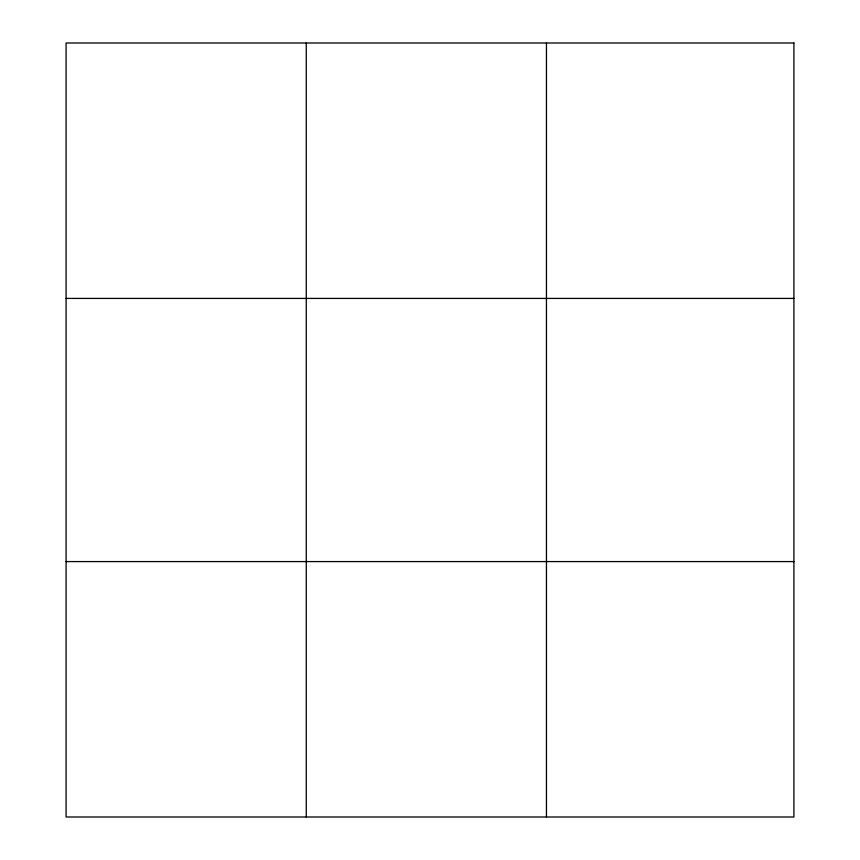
<?xml version="1.0" encoding="UTF-8"?>
<svg xmlns="http://www.w3.org/2000/svg" width="860" height="860" viewBox="0 0 860 860"><rect width="100%" height="100%" fill="white"/><g stroke="black" fill="none" stroke-linecap="round" stroke-linejoin="round"><path stroke-width="1.29" d="M306.267 817L306.267 43M546.455 817L546.455 43M66.091 298.42L793.909 298.42M66.091 561.58L793.909 561.58M793.909 43L793.909 817L66.091 817L66.091 43L793.909 43"/></g></svg>
